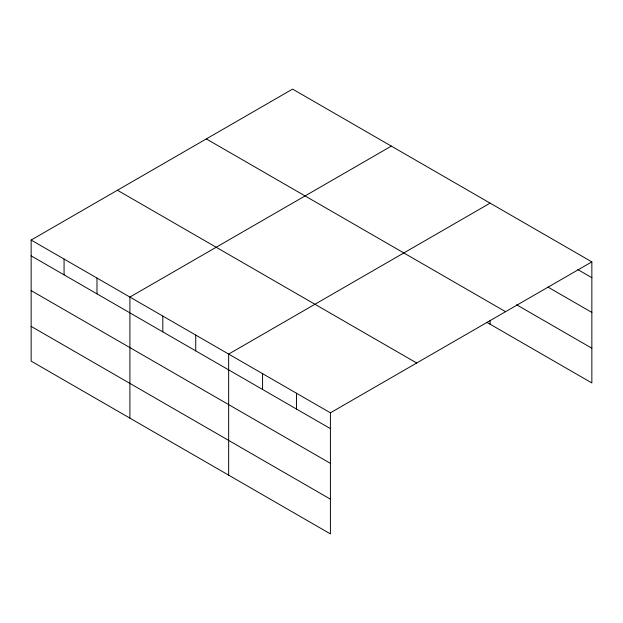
<?xml version="1.0" encoding="UTF-8"?>
<svg xmlns="http://www.w3.org/2000/svg" width="623" height="623" viewBox="0 0 623 623"><rect width="100%" height="100%" fill="white"/><g stroke="black" fill="none" stroke-linecap="round" stroke-linejoin="round"><path stroke-width="0.93" d="M486.812 322.309L591.85 382.95L591.85 261.878L292.592 89.105L31.15 240.05L31.15 361.122L330.408 533.895L330.408 412.823L31.15 240.05M391.345 146.117L129.903 297.062L129.903 418.134M490.106 203.137L228.657 354.074L228.657 475.154M330.408 412.823L591.85 261.878M577.786 269.564L591.85 277.687M548.006 287.11L591.85 312.427M516.576 304.756L591.85 348.218M206.314 138.913L505.572 311.687M117.428 190.233L416.686 363.007M31.15 255.851L330.408 428.624M31.15 290.591L330.408 463.364M31.15 326.382L330.408 499.155M490.106 320.347L490.106 324.209M296.493 393.238L296.493 409.046M262.571 373.66L262.571 389.468M195.739 335.073L195.739 350.881M162.821 316.063L162.821 331.872M96.986 278.06L96.986 293.861M64.068 259.051L64.068 274.86"/></g></svg>
